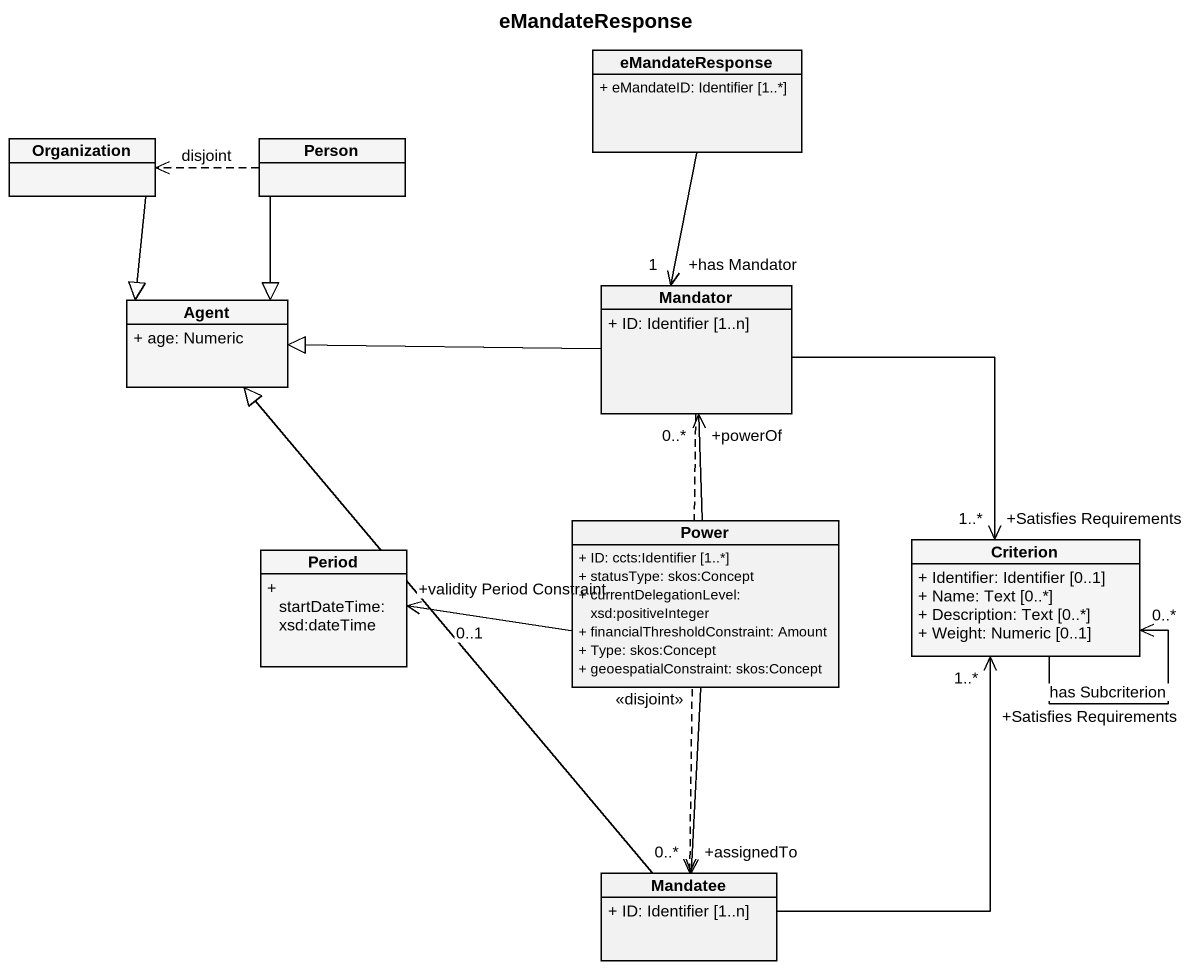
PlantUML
@startuml
title eMandateResponse
hide circle
hide empty members
skinparam classAttributeIconSize 0
class eMandateResponse {
  + eMandateID: Identifier [1..*]
}
class Organization #F5F5F5
class "Person" as Person_ #F5F5F5
class Mandator {
  + ID: Identifier [1..n]
}
class "Agent" as Agent_ #F5F5F5 {
  + age: Numeric
}
class Period #F5F5F5 {
  + startDateTime: xsd:dateTime
}
class Power {
  + ID: ccts:Identifier [1..*]
  + statusType: skos:Concept
  + currentDelegationLevel: xsd:positiveInteger
  + financialThresholdConstraint: Amount
  + Type: skos:Concept
  + geoespatialConstraint: skos:Concept
}
class Criterion #F5F5F5 {
  + Identifier: Identifier [0..1]
  + Name: Text [0..*]
  + Description: Text [0..*]
  + Weight: Numeric [0..1]
}
class Mandatee {
  + ID: Identifier [1..n]
}
eMandateResponse --> "+has Mandator\n1" Mandator
Organization --|> Agent_
Person_ .left.> Organization : disjoint
Person_ --|> Agent_
Mandator -left-|> Agent_
Mandator --> "+Satisfies Requirements\n1..*" Criterion
Mandator ..> Mandatee : <<disjoint>>
Power -up-> "+powerOf\n0..*" Mandator
Power -left-> "+validity Period Constraint\n0..1" Period
Power --> "+assignedTo\n0..*" Mandatee
Criterion --> "0..*" Criterion : has Subcriterion
Mandatee -up-|> Agent_
Mandatee -up-> "+Satisfies Requirements\n1..*" Criterion
@enduml
